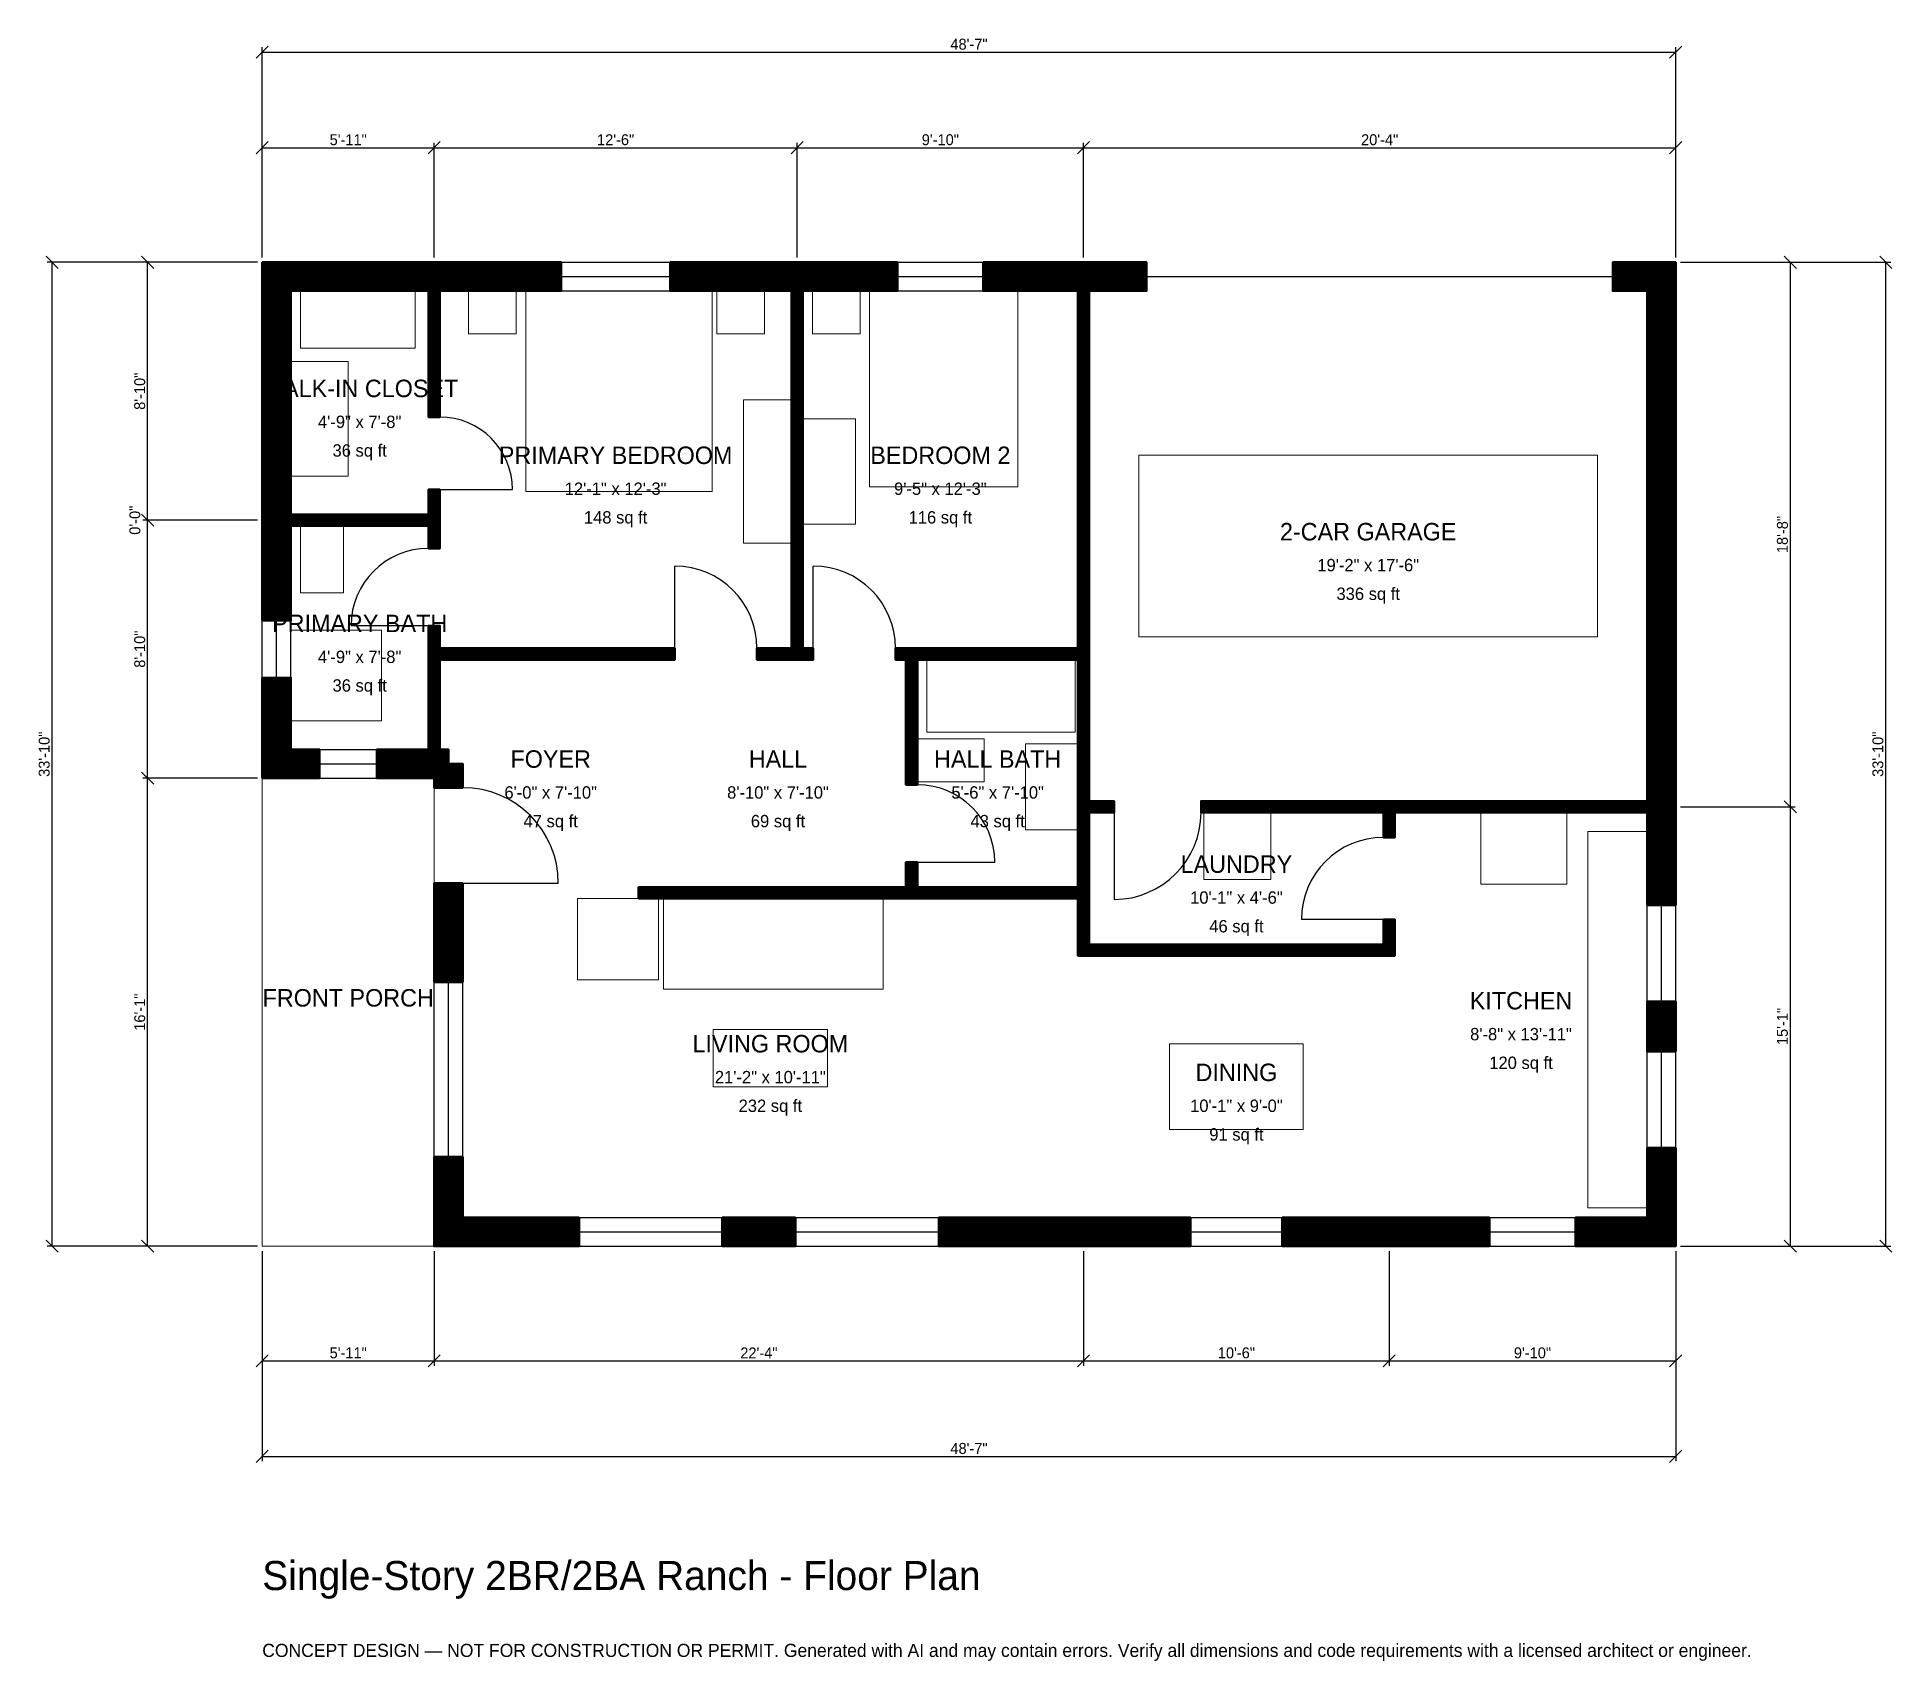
# Model space of a CAD drawing. Header units: inches. Extents: x -93 to 672, y -171 to 498.
import ezdxf
from ezdxf.enums import TextEntityAlignment as Align

# ---------------------------------------------------------------- set-up
doc = ezdxf.new("R2010")
doc.units = ezdxf.units.IN
doc.header["$MEASUREMENT"] = 0
doc.linetypes.add('DASHED', pattern=[0.6, 0.5, -0.1])
for name, color, linetype, lineweight in [('A-ANNO-DIMS', 1, 'Continuous', 13), ('A-ANNO-TEXT', 7, 'Continuous', 18), ('A-AREA-IDEN', 7, 'Continuous', 18), ('A-DOOR', 2, 'Continuous', 25), ('A-FLOR-FIXT', 9, 'Continuous', 13), ('A-FURN', 9, 'Continuous', 13), ('A-GLAZ', 4, 'Continuous', 25), ('A-SITE-PAVE', 8, 'Continuous', 13), ('A-WALL', 7, 'Continuous', 50), ('A-WALL-PATT', 8, 'Continuous', 13)]:
    doc.layers.add(name, color=color, linetype=linetype, lineweight=lineweight)
doc.dimstyles.new('PLAN', dxfattribs={"dimtxt": 4.5, "dimasz": 3, "dimexe": 2, "dimexo": 2, "dimgap": 1, "dimtad": 1, "dimdec": 0, "dimlunit": 4, "dimtsz": 2.5, "dimcen": 2.5, "dimclrd": 1, "dimclre": 1, "dimazin": 3, "dimtfac": 1, "dimtmove": 0, "dimatfit": 3})

msp = doc.modelspace()

# ---------------------------------------------------------------- hatches: boundary and pattern name
at = {"layer": 'A-WALL-PATT'}
h = msp.add_hatch(dxfattribs=at)
h.set_pattern_fill('ANSI31', color=8, scale=0.8)
h.paths.add_polyline_path([(70.8661, 0), (70.8661, 11.811), (70.8661, 11.811), (70.8661, 36.811), (82.6772, 36.811), (82.6772, 11.811), (130.5774, 11.811), (130.5774, 0), (82.6772, 0), (82.6772, 0), (70.8661, 0), (70.8661, 0), (70.8661, 0)])
h.paths.add_polyline_path([(70.8661, 139.7638), (70.8661, 149.6063), (82.6772, 149.6063), (82.6772, 139.7638), (82.6772, 108.8583), (70.8661, 108.8583), (70.8661, 139.7638)])
h.paths.add_polyline_path([(70.8661, 190.5512), (70.8661, 190.5512), (70.8661, 192.9133), (68.5039, 192.9133), (68.5039, 192.9134), (47.2441, 192.9134), (47.2441, 204.7244), (68.5039, 204.7244), (68.5039, 241.7323), (68.5039, 246.4567), (68.5039, 255.7087), (73.2283, 255.7087), (73.2283, 246.4567), (155.1181, 246.4567), (159.8425, 246.4567), (170.0787, 246.4567), (170.0787, 241.7323), (159.8425, 241.7323), (155.1181, 241.7323), (73.2283, 241.7323), (73.2283, 204.7244), (76.7717, 204.7244), (76.7717, 198.8189), (82.6772, 198.8189), (82.6772, 188.9764), (70.8661, 188.9764), (70.8661, 190.5512)])
h.paths.add_polyline_path([(11.811, 192.9134), (11.811, 192.9133), (0, 192.9133), (0, 192.9134), (0, 192.9134), (0, 204.7244), (0, 204.7244), (0, 234.252), (11.811, 234.252), (11.811, 204.7244), (23.622, 204.7244), (23.622, 192.9134), (11.811, 192.9134)])
h.paths.add_polyline_path([(0, 293.3071), (0, 296.8504), (0, 296.8504), (0, 301.5748), (0, 301.5748), (0, 305.1181), (0, 393.7008), (0, 393.7008), (0, 405.5118), (0, 405.5118), (0, 405.5118), (11.811, 405.5118), (11.811, 405.5118), (64.9606, 405.5118), (68.5039, 405.5118), (68.5039, 405.5118), (73.2283, 405.5118), (73.2283, 405.5118), (76.7717, 405.5118), (123.2283, 405.5118), (123.2283, 393.7008), (76.7717, 393.7008), (73.2283, 393.7008), (73.2283, 341.7323), (68.5039, 341.7323), (68.5039, 393.7008), (64.9606, 393.7008), (11.811, 393.7008), (11.811, 305.1181), (11.811, 301.5748), (68.5039, 301.5748), (68.5039, 311.811), (73.2283, 311.811), (73.2283, 301.5748), (73.2283, 296.8504), (73.2283, 296.8504), (73.2283, 287.5984), (68.5039, 287.5984), (68.5039, 296.8504), (68.5039, 296.8504), (11.811, 296.8504), (11.811, 293.3071), (11.811, 257.874), (0, 257.874), (0, 293.3071)])
h.paths.add_polyline_path([(214.5669, 405.5118), (218.1102, 405.5118), (218.1102, 405.5118), (222.8346, 405.5118), (222.8346, 405.5118), (226.378, 405.5118), (261.811, 405.5118), (261.811, 393.7008), (226.378, 393.7008), (222.8346, 393.7008), (222.8346, 246.4567), (227.1654, 246.4567), (227.1654, 241.7323), (222.8346, 241.7323), (218.1102, 241.7323), (203.937, 241.7323), (203.937, 246.4567), (218.1102, 246.4567), (218.1102, 393.7008), (214.5669, 393.7008), (168.1102, 393.7008), (168.1102, 405.5118), (214.5669, 405.5118)])
h.paths.add_polyline_path([(332.6772, 405.5118), (336.2205, 405.5118), (336.2205, 405.5118), (340.9449, 405.5118), (340.9449, 405.5118), (344.4882, 405.5118), (364.5669, 405.5118), (364.5669, 393.7008), (344.4882, 393.7008), (340.9449, 393.7008), (340.9449, 246.4567), (340.9449, 241.7323), (340.9449, 183.4646), (351.1811, 183.4646), (351.1811, 178.7402), (340.9449, 178.7402), (340.9449, 148.0315), (340.9449, 143.3071), (340.9449, 124.4094), (462.2047, 124.4094), (462.2047, 134.6457), (466.9291, 134.6457), (466.9291, 124.4094), (466.9291, 119.685), (462.2047, 119.685), (340.9449, 119.685), (336.2205, 119.685), (336.2205, 124.4094), (336.2205, 143.3071), (270.0787, 143.3071), (265.3543, 143.3071), (155.1181, 143.3071), (155.1181, 148.0315), (265.3543, 148.0315), (265.3543, 158.2677), (270.0787, 158.2677), (270.0787, 148.0315), (336.2205, 148.0315), (336.2205, 178.7402), (336.2205, 183.4646), (336.2205, 241.7323), (270.0787, 241.7323), (270.0787, 190.1575), (265.3543, 190.1575), (265.3543, 241.7323), (261.0236, 241.7323), (261.0236, 246.4567), (265.3543, 246.4567), (270.0787, 246.4567), (336.2205, 246.4567), (336.2205, 393.7008), (332.6772, 393.7008), (297.2441, 393.7008), (297.2441, 405.5118), (332.6772, 405.5118)])
h.paths.add_polyline_path([(570.8661, 405.5118), (570.8661, 405.5118), (582.6772, 405.5118), (582.6772, 405.5118), (582.6772, 405.5118), (582.6772, 393.7008), (582.6772, 393.7008), (582.6772, 187.0079), (582.6772, 183.4646), (582.6772, 183.4646), (582.6772, 178.7402), (582.6772, 178.7402), (582.6772, 175.1969), (582.6772, 140.6168), (570.8661, 140.6168), (570.8661, 175.1969), (570.8661, 178.7402), (466.9291, 178.7402), (466.9291, 168.5039), (462.2047, 168.5039), (462.2047, 178.7402), (387.0079, 178.7402), (387.0079, 183.4646), (462.2047, 183.4646), (466.9291, 183.4646), (570.8661, 183.4646), (570.8661, 187.0079), (570.8661, 393.7008), (556.6929, 393.7008), (556.6929, 405.5118), (570.8661, 405.5118)])
h.paths.add_polyline_path([(582.6772, 80.2493), (570.8661, 80.2493), (570.8661, 100.853), (582.6772, 100.853), (582.6772, 80.2493)])
h.paths.add_polyline_path([(582.6772, 11.811), (582.6772, 11.811), (582.6772, 0), (582.6772, 0), (582.6772, 0), (570.8661, 0), (570.8661, 0), (541.3386, 0), (541.3386, 11.811), (570.8661, 11.811), (570.8661, 40.4856), (582.6772, 40.4856), (582.6772, 11.811)])
h.paths.add_polyline_path([(470.4724, 0), (458.6614, 0), (420.4724, 0), (420.4724, 11.811), (458.6614, 11.811), (470.4724, 11.811), (505.9055, 11.811), (505.9055, 0), (470.4724, 0)])
h.paths.add_polyline_path([(344.4882, 0), (332.6772, 0), (278.8714, 0), (278.8714, 11.811), (332.6772, 11.811), (344.4882, 11.811), (382.6772, 11.811), (382.6772, 0), (344.4882, 0)])
h.paths.add_polyline_path([(189.6325, 0), (189.6325, 11.811), (219.8163, 11.811), (219.8163, 0), (189.6325, 0)])

# ---------------------------------------------------------------- linework, layer by layer
at = {"layer": 'A-DOOR', "linetype": 'DASHED'}
msp.add_line((364.5669, 399.6063), (556.6929, 399.6063), dxfattribs=at)
at = {"layer": 'A-DOOR'}
for p, q in [((73.2283, 311.811), (103.1496, 311.811)), ((170.0787, 246.4567), (170.0787, 280.315)), ((227.1654, 246.4567), (227.1654, 280.315)), ((68.5039, 255.7087), (36.6142, 255.7087)), ((351.1811, 178.7402), (351.1811, 142.9134)), ((270.0787, 158.2677), (301.9685, 158.2677)), ((82.6772, 149.6063), (122.0472, 149.6063)), ((462.2047, 134.6457), (428.3465, 134.6457))]:
    msp.add_line(p, q, dxfattribs=at)
for centre, radius, start, end in [((73.2283, 311.811), 29.9213, 0, 90), ((68.5039, 255.7087), 31.8898, 90, 180), ((170.0787, 246.4567), 33.8583, 0, 90), ((227.1654, 246.4567), 33.8583, 0, 90), ((82.6772, 149.6063), 39.3701, 0, 90), ((270.0787, 158.2677), 31.8898, 0, 90), ((351.1811, 178.7402), 35.8268, 270, 360), ((462.2047, 134.6457), 33.8583, 90, 180)]:
    msp.add_arc(centre, radius, start, end, dxfattribs=at)
at = {"layer": 'A-FLOR-FIXT'}
for points in [[(15.748, 269.2913), (33.4646, 269.2913), (33.4646, 296.8504), (15.748, 296.8504)], [(11.811, 216.5354), (49.2126, 216.5354), (49.2126, 253.937), (11.811, 253.937)], [(274.0157, 211.811), (335.0394, 211.811), (335.0394, 241.7323), (274.0157, 241.7323)], [(270.0787, 191.3386), (297.6378, 191.3386), (297.6378, 209.0551), (270.0787, 209.0551)], [(314.5669, 171.6535), (336.2205, 171.6535), (336.2205, 207.0866), (314.5669, 207.0866)], [(546.4567, 15.748), (570.8661, 15.748), (570.8661, 170.8661), (546.4567, 170.8661)]]:
    msp.add_lwpolyline(points, close=True, dxfattribs=at)
at = {"layer": 'A-FURN'}
for points in [[(15.748, 370.0787), (62.9921, 370.0787), (62.9921, 393.7008), (15.748, 393.7008)], [(85.0394, 375.9843), (104.7244, 375.9843), (104.7244, 393.7008), (85.0394, 393.7008)], [(108.6614, 311.0236), (185.4331, 311.0236), (185.4331, 393.7008), (108.6614, 393.7008)], [(187.4016, 375.9843), (207.0866, 375.9843), (207.0866, 393.7008), (187.4016, 393.7008)], [(226.7717, 375.9843), (246.4567, 375.9843), (246.4567, 393.7008), (226.7717, 393.7008)], [(250.3937, 312.9921), (311.4173, 312.9921), (311.4173, 393.7008), (250.3937, 393.7008)], [(11.811, 317.3228), (35.4331, 317.3228), (35.4331, 364.5669), (11.811, 364.5669)], [(198.4252, 289.7638), (218.1102, 289.7638), (218.1102, 348.8189), (198.4252, 348.8189)], [(222.8346, 297.6378), (244.4882, 297.6378), (244.4882, 340.9449), (222.8346, 340.9449)], [(361.4173, 251.1811), (550.3937, 251.1811), (550.3937, 325.9843), (361.4173, 325.9843)], [(388.189, 151.1811), (415.748, 151.1811), (415.748, 178.7402), (388.189, 178.7402)], [(502.3622, 149.2126), (537.7953, 149.2126), (537.7953, 178.7402), (502.3622, 178.7402)], [(129.9213, 109.8425), (163.3858, 109.8425), (163.3858, 143.3071), (129.9213, 143.3071)], [(165.3543, 105.9055), (255.9055, 105.9055), (255.9055, 143.3071), (165.3543, 143.3071)], [(185.8268, 65.748), (233.0709, 65.748), (233.0709, 89.3701), (185.8268, 89.3701)], [(374.0157, 48.0315), (429.1339, 48.0315), (429.1339, 83.4646), (374.0157, 83.4646)]]:
    msp.add_lwpolyline(points, close=True, dxfattribs=at)
at = {"layer": 'A-GLAZ'}
for p, q in [((123.2283, 405.5118), (168.1102, 405.5118)), ((261.811, 405.5118), (297.2441, 405.5118)), ((123.2283, 399.6063), (168.1102, 399.6063)), ((261.811, 399.6063), (297.2441, 399.6063)), ((123.2283, 393.7008), (168.1102, 393.7008)), ((261.811, 393.7008), (297.2441, 393.7008)), ((0, 234.252), (0, 257.874)), ((5.9055, 234.252), (5.9055, 257.874)), ((11.811, 234.252), (11.811, 257.874)), ((23.622, 204.7244), (47.2441, 204.7244)), ((23.622, 198.8189), (47.2441, 198.8189)), ((23.622, 192.9134), (47.2441, 192.9134)), ((570.8661, 100.853), (570.8661, 140.6168)), ((576.7717, 100.853), (576.7717, 140.6168)), ((582.6772, 100.853), (582.6772, 140.6168)), ((70.8661, 36.811), (70.8661, 108.8583)), ((76.7717, 36.811), (76.7717, 108.8583)), ((82.6772, 36.811), (82.6772, 108.8583)), ((570.8661, 40.4856), (570.8661, 80.2493)), ((576.7717, 40.4856), (576.7717, 80.2493)), ((582.6772, 40.4856), (582.6772, 80.2493)), ((130.5774, 11.811), (189.6325, 11.811)), ((219.8163, 11.811), (278.8714, 11.811)), ((382.6772, 11.811), (420.4724, 11.811)), ((505.9055, 11.811), (541.3386, 11.811)), ((130.5774, 5.9055), (189.6325, 5.9055)), ((130.5774, 0), (189.6325, 0)), ((219.8163, 5.9055), (278.8714, 5.9055)), ((219.8163, 0), (278.8714, 0)), ((382.6772, 5.9055), (420.4724, 5.9055)), ((382.6772, 0), (420.4724, 0)), ((505.9055, 5.9055), (541.3386, 5.9055)), ((505.9055, 0), (541.3386, 0))]:
    msp.add_line(p, q, dxfattribs=at)
at = {"layer": 'A-SITE-PAVE', "linetype": 'DASHED'}
msp.add_lwpolyline([(0, 0), (70.8661, 0), (70.8661, 192.9134), (0, 192.9134)], close=True, dxfattribs=at)
at = {"layer": 'A-WALL'}
for points in [[(0, 293.3071), (0, 296.8504), (0, 296.8504), (0, 301.5748), (0, 301.5748), (0, 305.1181), (0, 393.7008), (0, 393.7008), (0, 405.5118), (0, 405.5118), (0, 405.5118), (11.811, 405.5118), (11.811, 405.5118), (64.9606, 405.5118), (68.5039, 405.5118), (68.5039, 405.5118), (73.2283, 405.5118), (73.2283, 405.5118), (76.7717, 405.5118), (123.2283, 405.5118), (123.2283, 393.7008), (76.7717, 393.7008), (73.2283, 393.7008), (73.2283, 341.7323), (68.5039, 341.7323), (68.5039, 393.7008), (64.9606, 393.7008), (11.811, 393.7008), (11.811, 305.1181), (11.811, 301.5748), (68.5039, 301.5748), (68.5039, 311.811), (73.2283, 311.811), (73.2283, 301.5748), (73.2283, 296.8504), (73.2283, 296.8504), (73.2283, 287.5984), (68.5039, 287.5984), (68.5039, 296.8504), (68.5039, 296.8504), (11.811, 296.8504), (11.811, 293.3071), (11.811, 257.874), (0, 257.874), (0, 293.3071)], [(332.6772, 405.5118), (336.2205, 405.5118), (336.2205, 405.5118), (340.9449, 405.5118), (340.9449, 405.5118), (344.4882, 405.5118), (364.5669, 405.5118), (364.5669, 393.7008), (344.4882, 393.7008), (340.9449, 393.7008), (340.9449, 246.4567), (340.9449, 241.7323), (340.9449, 183.4646), (351.1811, 183.4646), (351.1811, 178.7402), (340.9449, 178.7402), (340.9449, 148.0315), (340.9449, 143.3071), (340.9449, 124.4094), (462.2047, 124.4094), (462.2047, 134.6457), (466.9291, 134.6457), (466.9291, 124.4094), (466.9291, 119.685), (462.2047, 119.685), (340.9449, 119.685), (336.2205, 119.685), (336.2205, 124.4094), (336.2205, 143.3071), (270.0787, 143.3071), (265.3543, 143.3071), (155.1181, 143.3071), (155.1181, 148.0315), (265.3543, 148.0315), (265.3543, 158.2677), (270.0787, 158.2677), (270.0787, 148.0315), (336.2205, 148.0315), (336.2205, 178.7402), (336.2205, 183.4646), (336.2205, 241.7323), (270.0787, 241.7323), (270.0787, 190.1575), (265.3543, 190.1575), (265.3543, 241.7323), (261.0236, 241.7323), (261.0236, 246.4567), (265.3543, 246.4567), (270.0787, 246.4567), (336.2205, 246.4567), (336.2205, 393.7008), (332.6772, 393.7008), (297.2441, 393.7008), (297.2441, 405.5118), (332.6772, 405.5118)], [(214.5669, 405.5118), (218.1102, 405.5118), (218.1102, 405.5118), (222.8346, 405.5118), (222.8346, 405.5118), (226.378, 405.5118), (261.811, 405.5118), (261.811, 393.7008), (226.378, 393.7008), (222.8346, 393.7008), (222.8346, 246.4567), (227.1654, 246.4567), (227.1654, 241.7323), (222.8346, 241.7323), (218.1102, 241.7323), (203.937, 241.7323), (203.937, 246.4567), (218.1102, 246.4567), (218.1102, 393.7008), (214.5669, 393.7008), (168.1102, 393.7008), (168.1102, 405.5118), (214.5669, 405.5118)], [(570.8661, 405.5118), (570.8661, 405.5118), (582.6772, 405.5118), (582.6772, 405.5118), (582.6772, 405.5118), (582.6772, 393.7008), (582.6772, 393.7008), (582.6772, 187.0079), (582.6772, 183.4646), (582.6772, 183.4646), (582.6772, 178.7402), (582.6772, 178.7402), (582.6772, 175.1969), (582.6772, 140.6168), (570.8661, 140.6168), (570.8661, 175.1969), (570.8661, 178.7402), (466.9291, 178.7402), (466.9291, 168.5039), (462.2047, 168.5039), (462.2047, 178.7402), (387.0079, 178.7402), (387.0079, 183.4646), (462.2047, 183.4646), (466.9291, 183.4646), (570.8661, 183.4646), (570.8661, 187.0079), (570.8661, 393.7008), (556.6929, 393.7008), (556.6929, 405.5118), (570.8661, 405.5118)], [(70.8661, 190.5512), (70.8661, 190.5512), (70.8661, 192.9133), (68.5039, 192.9133), (68.5039, 192.9134), (47.2441, 192.9134), (47.2441, 204.7244), (68.5039, 204.7244), (68.5039, 241.7323), (68.5039, 246.4567), (68.5039, 255.7087), (73.2283, 255.7087), (73.2283, 246.4567), (155.1181, 246.4567), (159.8425, 246.4567), (170.0787, 246.4567), (170.0787, 241.7323), (159.8425, 241.7323), (155.1181, 241.7323), (73.2283, 241.7323), (73.2283, 204.7244), (76.7717, 204.7244), (76.7717, 198.8189), (82.6772, 198.8189), (82.6772, 188.9764), (70.8661, 188.9764), (70.8661, 190.5512)], [(11.811, 192.9134), (11.811, 192.9133), (0, 192.9133), (0, 192.9134), (0, 192.9134), (0, 204.7244), (0, 204.7244), (0, 234.252), (11.811, 234.252), (11.811, 204.7244), (23.622, 204.7244), (23.622, 192.9134), (11.811, 192.9134)], [(70.8661, 139.7638), (70.8661, 149.6063), (82.6772, 149.6063), (82.6772, 139.7638), (82.6772, 108.8583), (70.8661, 108.8583), (70.8661, 139.7638)], [(582.6772, 80.2493), (570.8661, 80.2493), (570.8661, 100.853), (582.6772, 100.853), (582.6772, 80.2493)], [(582.6772, 11.811), (582.6772, 11.811), (582.6772, 0), (582.6772, 0), (582.6772, 0), (570.8661, 0), (570.8661, 0), (541.3386, 0), (541.3386, 11.811), (570.8661, 11.811), (570.8661, 40.4856), (582.6772, 40.4856), (582.6772, 11.811)], [(70.8661, 0), (70.8661, 11.811), (70.8661, 11.811), (70.8661, 36.811), (82.6772, 36.811), (82.6772, 11.811), (130.5774, 11.811), (130.5774, 0), (82.6772, 0), (82.6772, 0), (70.8661, 0), (70.8661, 0), (70.8661, 0)], [(189.6325, 0), (189.6325, 11.811), (219.8163, 11.811), (219.8163, 0), (189.6325, 0)], [(344.4882, 0), (332.6772, 0), (278.8714, 0), (278.8714, 11.811), (332.6772, 11.811), (344.4882, 11.811), (382.6772, 11.811), (382.6772, 0), (344.4882, 0)], [(470.4724, 0), (458.6614, 0), (420.4724, 0), (420.4724, 11.811), (458.6614, 11.811), (470.4724, 11.811), (505.9055, 11.811), (505.9055, 0), (470.4724, 0)]]:
    msp.add_lwpolyline(points, close=True, dxfattribs=at)

# ---------------------------------------------------------------- texts
at = {"layer": 'A-ANNO-TEXT'}
for s, height, p in [('Single-Story 2BR/2BA Ranch - Floor Plan', 12, (0, -141.7323)), ('CONCEPT DESIGN — NOT FOR CONSTRUCTION OR PERMIT. Generated with AI and may contain errors. Verify all dimensions and code requirements with a licensed architect or engineer.', 5.4, (0, -169.2913))]:
    msp.add_text(s, height=height, dxfattribs=at).set_placement(p)
at = {"layer": 'A-AREA-IDEN'}
for s, height, p in [('WALK-IN CLOSET', 7.2, (40.1575, 353.5433)), ('4\'-9" x 7\'-8"', 5.1, (40.1575, 339.7638)), ('36 sq ft', 5.1, (40.1575, 327.9528)), ('PRIMARY BEDROOM', 7.2, (145.6693, 325.9843)), ('BEDROOM 2', 7.2, (279.5276, 325.9843)), ('12\'-1" x 12\'-3"', 5.1, (145.6693, 312.2047)), ('9\'-5" x 12\'-3"', 5.1, (279.5276, 312.2047)), ('148 sq ft', 5.1, (145.6693, 300.3937)), ('116 sq ft', 5.1, (279.5276, 300.3937)), ('2-CAR GARAGE', 7.2, (455.9055, 294.4882)), ('19\'-2" x 17\'-6"', 5.1, (455.9055, 280.7087)), ('336 sq ft', 5.1, (455.9055, 268.8976)), ('PRIMARY BATH', 7.2, (40.1575, 256.6929)), ('4\'-9" x 7\'-8"', 5.1, (40.1575, 242.9134)), ('36 sq ft', 5.1, (40.1575, 231.1024)), ('FOYER', 7.2, (118.8976, 200.7874)), ('HALL', 7.2, (212.5984, 200.7874)), ('HALL BATH', 7.2, (303.1496, 200.7874)), ('6\'-0" x 7\'-10"', 5.1, (118.8976, 187.0079)), ('8\'-10" x 7\'-10"', 5.1, (212.5984, 187.0079)), ('5\'-6" x 7\'-10"', 5.1, (303.1496, 187.0079)), ('47 sq ft', 5.1, (118.8976, 175.1969)), ('69 sq ft', 5.1, (212.5984, 175.1969)), ('43 sq ft', 5.1, (303.1496, 175.1969)), ('LAUNDRY', 7.2, (401.5748, 157.4803)), ('10\'-1" x 4\'-6"', 5.1, (401.5748, 143.7008)), ('46 sq ft', 5.1, (401.5748, 131.8898)), ('FRONT PORCH', 7.2, (35.4331, 102.3622)), ('KITCHEN', 7.2, (518.8976, 101.1811)), ('LIVING ROOM', 7.2, (209.4488, 83.4646)), ('8\'-8" x 13\'-11"', 5.1, (518.8976, 87.4016)), ('120 sq ft', 5.1, (518.8976, 75.5906)), ('21\'-2" x 10\'-11"', 5.1, (209.4488, 69.685)), ('DINING', 7.2, (401.5748, 71.6535)), ('232 sq ft', 5.1, (209.4488, 57.874)), ('10\'-1" x 9\'-0"', 5.1, (401.5748, 57.874)), ('91 sq ft', 5.1, (401.5748, 46.063))]:
    msp.add_text(s, height=height, dxfattribs=at).set_placement(p, align=Align.MIDDLE_CENTER)

# ---------------------------------------------------------------- dimensions: what is measured, and where the dimension line sits
at = {"layer": 'A-ANNO-DIMS'}
for base, p1, p2, text in [((0, 492.126), (0, 405.5118), (582.6772, 405.5118), '48\'-7"'), ((0, 452.7559), (0, 405.5118), (70.8661, 405.5118), '5\'-11"'), ((70.8661, 452.7559), (70.8661, 405.5118), (220.4724, 405.5118), '12\'-6"'), ((220.4724, 452.7559), (220.4724, 405.5118), (338.5827, 405.5118), '9\'-10"'), ((338.5827, 452.7559), (338.5827, 405.5118), (582.6772, 405.5118), '20\'-4"'), ((0, -47.2441), (0, 0), (70.8661, 0), '5\'-11"'), ((0, -86.6142), (0, 0), (582.6772, 0), '48\'-7"'), ((70.8661, -47.2441), (70.8661, 0), (338.5827, 0), '22\'-4"'), ((338.5827, -47.2441), (338.5827, 0), (464.5669, 0), '10\'-6"'), ((464.5669, -47.2441), (464.5669, 0), (582.6772, 0), '9\'-10"')]:
    msp.add_linear_dim(base=base, p1=p1, p2=p2, text=text, dimstyle='PLAN', dxfattribs=at).render()
for base, p1, p2, text in [((-86.6142, 0), (0, 0), (0, 405.5118), '33\'-10"'), ((-47.2441, 299.2126), (0, 299.2126), (0, 405.5118), '8\'-10"'), ((629.9213, 181.1024), (582.6772, 181.1024), (582.6772, 405.5118), '18\'-8"'), ((669.2913, 0), (582.6772, 0), (582.6772, 405.5118), '33\'-10"'), ((-47.2441, 299.2126), (0, 299.2126), (0, 299.2126), '0\'-0"'), ((-47.2441, 192.9134), (0, 192.9134), (0, 299.2126), '8\'-10"'), ((-47.2441, 0), (0, 0), (0, 192.9134), '16\'-1"'), ((629.9213, 0), (582.6772, 0), (582.6772, 181.1024), '15\'-1"')]:
    msp.add_linear_dim(base=base, p1=p1, p2=p2, angle=90, text=text, dimstyle='PLAN', dxfattribs=at).render()

doc.saveas('drawing.dxf')
